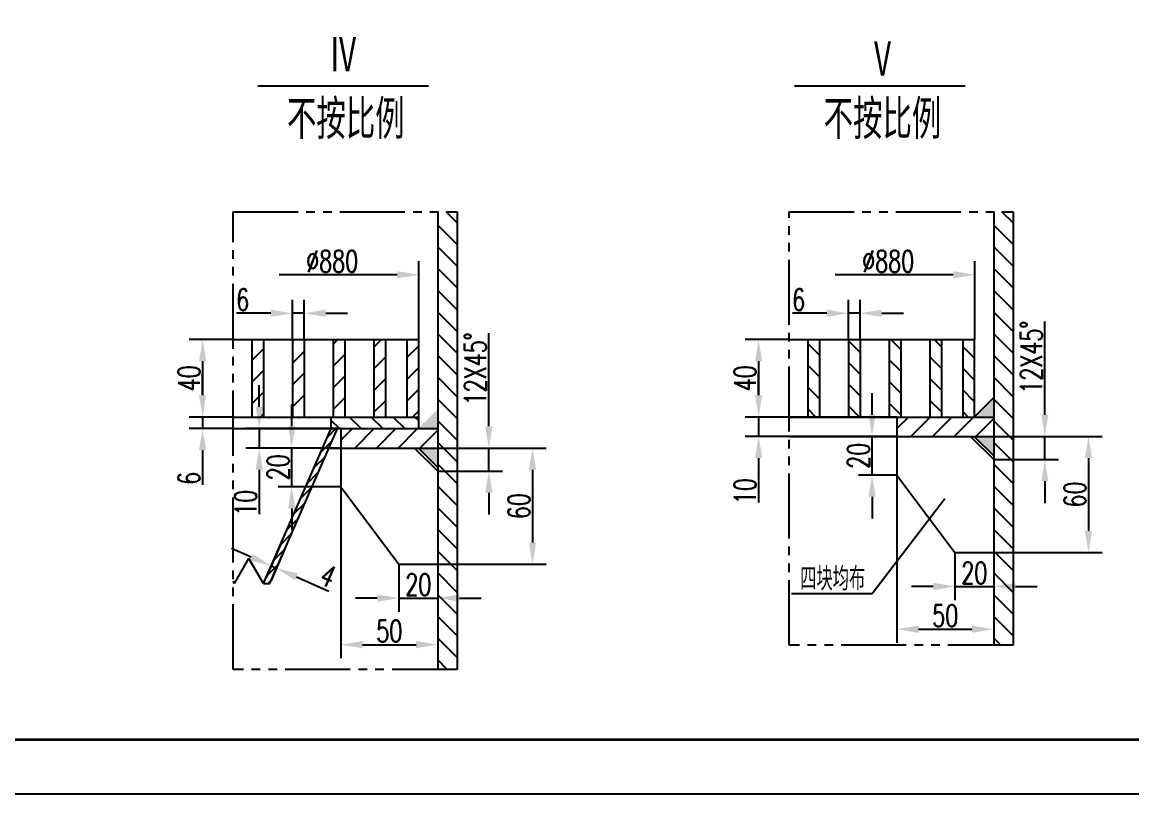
# Model space of a CAD drawing. Extents: x 4061 to 20693, y -5077 to 18471.
# Drawn here: x 9289 to 15019, y -5077 to -1093 of the extents above; entities that cross this region are included whole.
import ezdxf
from ezdxf.enums import TextEntityAlignment as Align

# ---------------------------------------------------------------- set-up
doc = ezdxf.new("R2010")
doc.units = 0
doc.header["$LTSCALE"] = 280
doc.header["$MEASUREMENT"] = 0
doc.header["$PDMODE"] = 3
doc.linetypes.add('PHANTOM', pattern=[1.97, 1.2, -0.15, 0.16, -0.15, 0.16, -0.15])
doc.layers.get('0').update_dxf_attribs({"linetype": 'CONTINUOUS'})
doc.layers.get('DEFPOINTS').update_dxf_attribs({"linetype": 'CONTINUOUS'})
for name, color, linetype in [('3', 6, 'CONTINUOUS'), ('4', 5, 'CONTINUOUS'), ('A', 2, 'CONTINUOUS'), ('B', 7, 'CONTINUOUS'), ('D', 4, 'PHANTOM')]:
    doc.layers.add(name, color=color, linetype=linetype)
doc.styles.add('HZ', font='txt', dxfattribs={"width": 0.7, "bigfont": 'hztxt'})
doc.dimstyles.get("Standard").update_dxf_attribs({"dimtxt": 0.18, "dimasz": 0.18, "dimexe": 0.18, "dimexo": 0.0625, "dimgap": 0.09, "dimtad": 0, "dimtih": 1, "dimtoh": 1, "dimdec": 4, "dimzin": 0, "dimdsep": 46, "dimtxsty": 'Standard', "dimcen": 0.09, "dimadec": 0, "dimazin": 0, "dimtfac": 1, "dimtdec": 4, "dimtofl": 0, "dimtmove": 0, "dimatfit": 3, "dimfxl": 1, "dimtolj": 1, "dimtzin": 0, "dimarcsym": 0})
pattern_1 = [(135, (-741.47, -563.36), (-56.1266, -56.1266), [])]

# ---------------------------------------------------------------- blocks, each defined once
blk = doc.blocks.new('*D201')
at = {"color": 0, "linetype": 'ByBlock', "transparency": 16777216}
for p, q in [((14847.5, -3267.8), (14847.5, -3512.9)), ((15047.5, -3267.8), (15047.5, -3512.9)), ((14735.5, -3442.9), (14623.5, -3442.9)), ((14847.5, -3442.9), (15047.5, -3442.9)), ((15159.5, -3442.9), (15271.5, -3442.9))]:
    blk.add_line(p, q, dxfattribs=at)
for points in [[(14735.5, -3424.2), (14735.5, -3461.5), (14847.5, -3442.9)], [(15159.5, -3424.2), (15159.5, -3461.5), (15047.5, -3442.9)]]:
    blk.add_solid(points, dxfattribs=at)
at = {"layer": 'DEFPOINTS', "color": 0, "linetype": 'ByBlock', "transparency": 16777216}
for p in [(14847.5, -3267.8), (15047.5, -3267.8), (15047.5, -3442.9)]:
    blk.add_point(p, dxfattribs=at)
at = {"color": 0, "linetype": 'ByBlock', "transparency": 16777216, "insert": (14947.5, -3372.9), "char_height": 112, "attachment_point": 5, "style": 'HZ'}
blk.add_mtext('\\A1;20', dxfattribs=at)
blk = doc.blocks.new('*D202')
at = {"color": 0, "linetype": 'ByBlock', "transparency": 16777216}
for p, q in [((15047.5, -2667.8), (15607, -2667.8)), ((15537, -2779.8), (15537, -3155.8)), ((15047.5, -3267.8), (15607, -3267.8))]:
    blk.add_line(p, q, dxfattribs=at)
for points in [[(15518.4, -2779.8), (15555.7, -2779.8), (15537, -2667.8)], [(15518.4, -3155.8), (15555.7, -3155.8), (15537, -3267.8)]]:
    blk.add_solid(points, dxfattribs=at)
at = {"layer": 'DEFPOINTS', "color": 0, "linetype": 'ByBlock', "transparency": 16777216}
for p in [(15047.5, -2667.8), (15047.5, -3267.8), (15537, -3267.8)]:
    blk.add_point(p, dxfattribs=at)
at = {"color": 0, "linetype": 'ByBlock', "transparency": 16777216, "insert": (15467, -2967.8), "char_height": 112, "attachment_point": 5, "rotation": 90, "style": 'HZ'}
blk.add_mtext('\\A1;60', dxfattribs=at)
blk = doc.blocks.new('*D203')
at = {"color": 0, "linetype": 'ByBlock', "transparency": 16777216}
for p, q in [((14419.4, -2555.8), (14419.4, -2443.8)), ((14547.5, -2667.8), (14349.4, -2667.8)), ((14419.4, -2867.8), (14419.4, -2667.8)), ((14547.5, -2867.8), (14349.4, -2867.8)), ((14419.4, -2979.8), (14419.4, -3091.8))]:
    blk.add_line(p, q, dxfattribs=at)
for points in [[(14400.8, -2555.8), (14438.1, -2555.8), (14419.4, -2667.8)], [(14400.8, -2979.8), (14438.1, -2979.8), (14419.4, -2867.8)]]:
    blk.add_solid(points, dxfattribs=at)
at = {"layer": 'DEFPOINTS', "color": 0, "linetype": 'ByBlock', "transparency": 16777216}
for p in [(14419.4, -2667.8), (14547.5, -2667.8), (14547.5, -2867.8)]:
    blk.add_point(p, dxfattribs=at)
at = {"color": 0, "linetype": 'ByBlock', "transparency": 16777216, "insert": (14349.4, -2767.8), "char_height": 112, "attachment_point": 5, "rotation": 90, "style": 'HZ'}
blk.add_mtext('\\A1;20', dxfattribs=at)
blk = doc.blocks.new('*D204')
at = {"color": 0, "linetype": 'ByBlock', "transparency": 16777216}
for p, q in [((14547.5, -2867.8), (14547.5, -3733.5)), ((15047.5, -3267.8), (15047.5, -3733.5)), ((14659.5, -3663.5), (14935.5, -3663.5))]:
    blk.add_line(p, q, dxfattribs=at)
for points in [[(14659.5, -3644.8), (14659.5, -3682.2), (14547.5, -3663.5)], [(14935.5, -3644.8), (14935.5, -3682.2), (15047.5, -3663.5)]]:
    blk.add_solid(points, dxfattribs=at)
at = {"layer": 'DEFPOINTS', "color": 0, "linetype": 'ByBlock', "transparency": 16777216}
for p in [(14547.5, -2867.8), (15047.5, -3267.8), (15047.5, -3663.5)]:
    blk.add_point(p, dxfattribs=at)
at = {"color": 0, "linetype": 'ByBlock', "transparency": 16777216, "insert": (14797.5, -3593.5), "char_height": 112, "attachment_point": 5, "style": 'HZ'}
blk.add_mtext('\\A1;50', dxfattribs=at)
blk = doc.blocks.new('*D205')
at = {"color": 0, "linetype": 'ByBlock', "transparency": 16777216}
for p, q in [((13833.6, -2455.8), (13833.6, -2343.8)), ((14547.5, -2567.8), (13763.6, -2567.8)), ((13833.6, -2567.8), (13833.6, -2667.8)), ((14547.5, -2667.8), (13763.6, -2667.8)), ((13833.6, -2779.8), (13833.6, -3009.8))]:
    blk.add_line(p, q, dxfattribs=at)
for points in [[(13814.9, -2455.8), (13852.2, -2455.8), (13833.6, -2567.8)], [(13814.9, -2779.8), (13852.2, -2779.8), (13833.6, -2667.8)]]:
    blk.add_solid(points, dxfattribs=at)
at = {"layer": 'DEFPOINTS', "color": 0, "linetype": 'ByBlock', "transparency": 16777216}
for p in [(13833.6, -2567.8), (14547.5, -2567.8), (14547.5, -2667.8)]:
    blk.add_point(p, dxfattribs=at)
at = {"color": 0, "linetype": 'ByBlock', "transparency": 16777216, "insert": (13763.6, -2950.8), "char_height": 112, "attachment_point": 5, "rotation": 90, "style": 'HZ'}
blk.add_mtext('\\A1;10', dxfattribs=at)
blk = doc.blocks.new('*D206')
at = {"color": 0, "linetype": 'ByBlock', "transparency": 16777216}
for p, q in [((15311.7, -2555.8), (15311.7, -2074.9)), ((15047.5, -2667.8), (15381.7, -2667.8)), ((15311.7, -2787.8), (15311.7, -2667.8)), ((15047.5, -2787.8), (15381.7, -2787.8)), ((15311.7, -2899.8), (15311.7, -3011.8))]:
    blk.add_line(p, q, dxfattribs=at)
for points in [[(15293, -2555.8), (15330.4, -2555.8), (15311.7, -2667.8)], [(15293, -2899.8), (15330.4, -2899.8), (15311.7, -2787.8)]]:
    blk.add_solid(points, dxfattribs=at)
at = {"layer": 'DEFPOINTS', "color": 0, "linetype": 'ByBlock', "transparency": 16777216}
for p in [(15047.5, -2667.8), (15311.7, -2667.8), (15047.5, -2787.8)]:
    blk.add_point(p, dxfattribs=at)
at = {"color": 0, "linetype": 'ByBlock', "transparency": 16777216, "insert": (15241.7, -2259.3), "char_height": 112, "attachment_point": 5, "rotation": 90, "style": 'HZ'}
blk.add_mtext('\\A1;12X45°', dxfattribs=at)
blk = doc.blocks.new('*D207')
at = {"color": 0, "linetype": 'ByBlock', "transparency": 16777216}
for p, q in [((13990.6, -2167.8), (13763.6, -2167.8)), ((13833.6, -2279.8), (13833.6, -2455.8)), ((13990.6, -2567.8), (13763.6, -2567.8))]:
    blk.add_line(p, q, dxfattribs=at)
for points in [[(13814.9, -2279.8), (13852.2, -2279.8), (13833.6, -2167.8)], [(13814.9, -2455.8), (13852.2, -2455.8), (13833.6, -2567.8)]]:
    blk.add_solid(points, dxfattribs=at)
at = {"layer": 'DEFPOINTS', "color": 0, "linetype": 'ByBlock', "transparency": 16777216}
for p in [(13990.6, -2167.8), (13833.6, -2567.8), (13990.6, -2567.8)]:
    blk.add_point(p, dxfattribs=at)
at = {"color": 0, "linetype": 'ByBlock', "transparency": 16777216, "insert": (13763.6, -2367.8), "char_height": 112, "attachment_point": 5, "rotation": 90, "style": 'HZ'}
blk.add_mtext('\\A1;40', dxfattribs=at)
blk = doc.blocks.new('*D212')
at = {"color": 0, "linetype": 'ByBlock', "transparency": 16777216}
for p, q in [((14297.5, -2167.8), (14297.5, -1962.2)), ((14357.5, -2167.8), (14357.5, -1962.2)), ((14185.5, -2032.2), (14007.8, -2032.2)), ((14357.5, -2032.2), (14297.5, -2032.2)), ((14469.5, -2032.2), (14581.5, -2032.2))]:
    blk.add_line(p, q, dxfattribs=at)
for points in [[(14185.5, -2013.5), (14185.5, -2050.8), (14297.5, -2032.2)], [(14469.5, -2013.5), (14469.5, -2050.8), (14357.5, -2032.2)]]:
    blk.add_solid(points, dxfattribs=at)
at = {"layer": 'DEFPOINTS', "color": 0, "linetype": 'ByBlock', "transparency": 16777216}
for p in [(14297.5, -2032.2), (14297.5, -2167.8), (14357.5, -2167.8)]:
    blk.add_point(p, dxfattribs=at)
at = {"color": 0, "linetype": 'ByBlock', "transparency": 16777216, "insert": (14040.7, -1962.2), "char_height": 112, "attachment_point": 5, "style": 'HZ'}
blk.add_mtext('\\A1;6', dxfattribs=at)
blk = doc.blocks.new('*D219')
at = {"color": 0, "linetype": 'ByBlock', "transparency": 16777216}
for p, q in [((13990.6, -2167.8), (13763.6, -2167.8)), ((13833.6, -2279.8), (13833.6, -2455.8)), ((13990.6, -2567.8), (13763.6, -2567.8))]:
    blk.add_line(p, q, dxfattribs=at)
for points in [[(13814.9, -2279.8), (13852.2, -2279.8), (13833.6, -2167.8)], [(13814.9, -2455.8), (13852.2, -2455.8), (13833.6, -2567.8)]]:
    blk.add_solid(points, dxfattribs=at)
at = {"layer": 'DEFPOINTS', "color": 0, "linetype": 'ByBlock', "transparency": 16777216}
for p in [(13990.6, -2167.8), (13833.6, -2567.8), (13990.6, -2567.8)]:
    blk.add_point(p, dxfattribs=at)
at = {"color": 0, "linetype": 'ByBlock', "transparency": 16777216, "insert": (13763.6, -2367.8), "char_height": 112, "attachment_point": 5, "rotation": 90, "style": 'HZ'}
blk.add_mtext('\\A1;40', dxfattribs=at)
blk = doc.blocks.new('*D217')
at = {"color": 0, "linetype": 'ByBlock', "transparency": 16777216}
for p, q in [((29979.7, -2515.8), (29979.7, -2403.8)), ((30401.3, -2627.8), (29909.7, -2627.8)), ((29979.7, -2627.8), (29979.7, -2727.8)), ((30401.3, -2727.8), (29909.7, -2727.8)), ((29979.7, -2839.8), (29979.7, -3069.8))]:
    blk.add_line(p, q, dxfattribs=at)
for points in [[(29961, -2515.8), (29998.3, -2515.8), (29979.7, -2627.8)], [(29961, -2839.8), (29998.3, -2839.8), (29979.7, -2727.8)]]:
    blk.add_solid(points, dxfattribs=at)
at = {"layer": 'DEFPOINTS', "color": 0, "linetype": 'ByBlock', "transparency": 16777216}
for p in [(29979.7, -2627.8), (30401.3, -2627.8), (30401.3, -2727.8)]:
    blk.add_point(p, dxfattribs=at)
at = {"color": 0, "linetype": 'ByBlock', "transparency": 16777216, "insert": (29909.7, -3010.8), "char_height": 112, "attachment_point": 5, "rotation": 90, "style": 'HZ'}
blk.add_mtext('\\A1;10', dxfattribs=at)
blk = doc.blocks.new('*D218')
at = {"color": 0, "linetype": 'ByBlock', "transparency": 16777216}
for p, q in [((15311.7, -2555.8), (15311.7, -2074.9)), ((15047.5, -2667.8), (15381.7, -2667.8)), ((15311.7, -2787.8), (15311.7, -2667.8)), ((15047.5, -2787.8), (15381.7, -2787.8)), ((15311.7, -2899.8), (15311.7, -3011.8))]:
    blk.add_line(p, q, dxfattribs=at)
for points in [[(15293, -2555.8), (15330.4, -2555.8), (15311.7, -2667.8)], [(15293, -2899.8), (15330.4, -2899.8), (15311.7, -2787.8)]]:
    blk.add_solid(points, dxfattribs=at)
at = {"layer": 'DEFPOINTS', "color": 0, "linetype": 'ByBlock', "transparency": 16777216}
for p in [(15047.5, -2667.8), (15311.7, -2667.8), (15047.5, -2787.8)]:
    blk.add_point(p, dxfattribs=at)
at = {"color": 0, "linetype": 'ByBlock', "transparency": 16777216, "insert": (15241.7, -2259.3), "char_height": 112, "attachment_point": 5, "rotation": 90, "style": 'HZ'}
blk.add_mtext('\\A1;12X45°', dxfattribs=at)
blk = doc.blocks.new('*D215')
at = {"color": 0, "linetype": 'ByBlock', "transparency": 16777216}
for p, q in [((30147.4, -2615.8), (30147.4, -2503.8)), ((30401.3, -2727.8), (30077.4, -2727.8)), ((30147.4, -2927.8), (30147.4, -2727.8)), ((30401.3, -2927.8), (30077.4, -2927.8)), ((30147.4, -3039.8), (30147.4, -3151.8))]:
    blk.add_line(p, q, dxfattribs=at)
for points in [[(30128.7, -2615.8), (30166.1, -2615.8), (30147.4, -2727.8)], [(30128.7, -3039.8), (30166.1, -3039.8), (30147.4, -2927.8)]]:
    blk.add_solid(points, dxfattribs=at)
at = {"layer": 'DEFPOINTS', "color": 0, "linetype": 'ByBlock', "transparency": 16777216}
for p in [(30147.4, -2727.8), (30401.3, -2727.8), (30401.3, -2927.8)]:
    blk.add_point(p, dxfattribs=at)
at = {"color": 0, "linetype": 'ByBlock', "transparency": 16777216, "insert": (30077.4, -2827.8), "char_height": 112, "attachment_point": 5, "rotation": 90, "style": 'HZ'}
blk.add_mtext('\\A1;20', dxfattribs=at)
blk = doc.blocks.new('*D216')
at = {"color": 0, "linetype": 'ByBlock', "transparency": 16777216}
for p, q in [((11586.1, -2927.8), (11586.1, -3813.2)), ((12086.1, -3327.8), (12086.1, -3813.2)), ((11698.1, -3743.2), (11974.1, -3743.2))]:
    blk.add_line(p, q, dxfattribs=at)
for points in [[(11698.1, -3724.6), (11698.1, -3761.9), (11586.1, -3743.2)], [(11974.1, -3724.6), (11974.1, -3761.9), (12086.1, -3743.2)]]:
    blk.add_solid(points, dxfattribs=at)
at = {"layer": 'DEFPOINTS', "color": 0, "linetype": 'ByBlock', "transparency": 16777216}
for p in [(11586.1, -2927.8), (12086.1, -3327.8), (12086.1, -3743.2)]:
    blk.add_point(p, dxfattribs=at)
at = {"color": 0, "linetype": 'ByBlock', "transparency": 16777216, "insert": (11836.1, -3673.2), "char_height": 112, "attachment_point": 5, "style": 'HZ'}
blk.add_mtext('\\A1;50', dxfattribs=at)
blk = doc.blocks.new('*D213')
at = {"color": 0, "linetype": 'ByBlock', "transparency": 16777216}
for p, q in [((14847.5, -3267.8), (14847.5, -3512.9)), ((15047.5, -3267.8), (15047.5, -3512.9)), ((14735.5, -3442.9), (14623.5, -3442.9)), ((14847.5, -3442.9), (15047.5, -3442.9)), ((15159.5, -3442.9), (15271.5, -3442.9))]:
    blk.add_line(p, q, dxfattribs=at)
for points in [[(14735.5, -3424.2), (14735.5, -3461.5), (14847.5, -3442.9)], [(15159.5, -3424.2), (15159.5, -3461.5), (15047.5, -3442.9)]]:
    blk.add_solid(points, dxfattribs=at)
at = {"layer": 'DEFPOINTS', "color": 0, "linetype": 'ByBlock', "transparency": 16777216}
for p in [(14847.5, -3267.8), (15047.5, -3267.8), (15047.5, -3442.9)]:
    blk.add_point(p, dxfattribs=at)
at = {"color": 0, "linetype": 'ByBlock', "transparency": 16777216, "insert": (14947.5, -3372.9), "char_height": 112, "attachment_point": 5, "style": 'HZ'}
blk.add_mtext('\\A1;20', dxfattribs=at)
blk = doc.blocks.new('*D214')
at = {"color": 0, "linetype": 'ByBlock', "transparency": 16777216}
for p, q in [((15047.5, -2667.8), (15607, -2667.8)), ((15537, -2779.8), (15537, -3155.8)), ((15047.5, -3267.8), (15607, -3267.8))]:
    blk.add_line(p, q, dxfattribs=at)
for points in [[(15518.4, -2779.8), (15555.7, -2779.8), (15537, -2667.8)], [(15518.4, -3155.8), (15555.7, -3155.8), (15537, -3267.8)]]:
    blk.add_solid(points, dxfattribs=at)
at = {"layer": 'DEFPOINTS', "color": 0, "linetype": 'ByBlock', "transparency": 16777216}
for p in [(15047.5, -2667.8), (15047.5, -3267.8), (15537, -3267.8)]:
    blk.add_point(p, dxfattribs=at)
at = {"color": 0, "linetype": 'ByBlock', "transparency": 16777216, "insert": (15467, -2967.8), "char_height": 112, "attachment_point": 5, "rotation": 90, "style": 'HZ'}
blk.add_mtext('\\A1;60', dxfattribs=at)
blk = doc.blocks.new('*D220')
at = {"color": 0, "linetype": 'ByBlock', "transparency": 16777216}
for p, q in [((14297.5, -2167.8), (14297.5, -1962.2)), ((14357.5, -2167.8), (14357.5, -1962.2)), ((14185.5, -2032.2), (14007.8, -2032.2)), ((14357.5, -2032.2), (14297.5, -2032.2)), ((14469.5, -2032.2), (14581.5, -2032.2))]:
    blk.add_line(p, q, dxfattribs=at)
for points in [[(14185.5, -2013.5), (14185.5, -2050.8), (14297.5, -2032.2)], [(14469.5, -2013.5), (14469.5, -2050.8), (14357.5, -2032.2)]]:
    blk.add_solid(points, dxfattribs=at)
at = {"layer": 'DEFPOINTS', "color": 0, "linetype": 'ByBlock', "transparency": 16777216}
for p in [(14297.5, -2032.2), (14297.5, -2167.8), (14357.5, -2167.8)]:
    blk.add_point(p, dxfattribs=at)
at = {"color": 0, "linetype": 'ByBlock', "transparency": 16777216, "insert": (14040.7, -1962.2), "char_height": 112, "attachment_point": 5, "style": 'HZ'}
blk.add_mtext('\\A1;6', dxfattribs=at)
blk = doc.blocks.new('*D221')
at = {"color": 0, "linetype": 'ByBlock', "transparency": 16777216}
for p, q in [((29687.3, -2455.8), (29687.3, -2343.8)), ((29844.4, -2567.8), (29617.3, -2567.8)), ((29687.3, -2567.8), (29687.3, -2627.8)), ((29844.4, -2627.8), (29617.3, -2627.8)), ((29687.3, -2739.8), (29687.3, -2917.5))]:
    blk.add_line(p, q, dxfattribs=at)
for points in [[(29668.6, -2455.8), (29706, -2455.8), (29687.3, -2567.8)], [(29668.6, -2739.8), (29706, -2739.8), (29687.3, -2627.8)]]:
    blk.add_solid(points, dxfattribs=at)
at = {"layer": 'DEFPOINTS', "color": 0, "linetype": 'ByBlock', "transparency": 16777216}
for p in [(29844.4, -2567.8), (29687.3, -2627.8), (29844.4, -2627.8)]:
    blk.add_point(p, dxfattribs=at)
at = {"color": 0, "linetype": 'ByBlock', "transparency": 16777216, "insert": (29617.3, -2884.6), "char_height": 112, "attachment_point": 5, "rotation": 90, "style": 'HZ'}
blk.add_mtext('\\A1;6', dxfattribs=at)
blk = doc.blocks.new('*D222')
at = {"color": 0, "linetype": 'ByBlock', "transparency": 16777216}
for p, q in [((29938.7, -3291.3), (29836.1, -3246.4)), ((30088.6, -3228.1), (30013.3, -3400.4)), ((30116.1, -3240.2), (30040.7, -3412.4)), ((30041.3, -3336.2), (30068.8, -3348.3)), ((30171.4, -3393.1), (30339.6, -3466.7))]:
    blk.add_line(p, q, dxfattribs=at)
for points in [[(29946.2, -3274.2), (29931.2, -3308.4), (30041.3, -3336.2)], [(30178.9, -3376), (30163.9, -3410.2), (30068.8, -3348.3)]]:
    blk.add_solid(points, dxfattribs=at)
at = {"layer": 'DEFPOINTS', "color": 0, "linetype": 'ByBlock', "transparency": 16777216}
for p in [(30088.6, -3228.1), (30116.1, -3240.2), (30068.8, -3348.3)]:
    blk.add_point(p, dxfattribs=at)
at = {"color": 0, "linetype": 'ByBlock', "transparency": 16777216, "insert": (30334.9, -3388.2), "char_height": 112, "attachment_point": 5, "rotation": 336.37062, "style": 'HZ'}
blk.add_mtext('\\A1;4', dxfattribs=at)

msp = doc.modelspace()

# ---------------------------------------------------------------- hatches: boundary and pattern name
at = {"layer": 'B'}
h = msp.add_hatch(dxfattribs=at)
h.set_pattern_fill('ANSI31', color=256, scale=25, angle=90, style=0)
h.set_pattern_definition([(135, (-3612.56, -563.36), (-56.1266, -56.1266), [])])
h.paths.add_polyline_path([(11534.98118, -2071.01336), (11434.98118, -2071.01336), (11434.98118, -4433.97686), (11534.98118, -4433.97686)])
h = msp.add_hatch(dxfattribs=at)
h.set_pattern_fill('ANSI31', color=256, scale=25, angle=90, style=0)
h.set_pattern_definition(pattern_1)
h.paths.add_polyline_path([(14406.0709, -2071.01336), (14306.0709, -2071.01336), (14306.0709, -4309.58234), (14406.0709, -4309.58234)])
h = msp.add_hatch(dxfattribs=at)
h.set_pattern_fill('ANSI31', color=256, scale=25, style=0)
h.set_pattern_definition([(45, (-19466.3, -563.36), (-56.1266, 56.1266), [])])
h.paths.add_polyline_path([(11274.98118, -3131.11259), (11334.98118, -3131.11259), (11334.98118, -2731.11259), (11274.98118, -2731.11259)])
h.paths.add_polyline_path([(11164.98118, -2731.11259), (11104.98118, -2731.11259), (11104.98118, -3131.11259), (11164.98118, -3131.11259)])
h.paths.add_polyline_path([(10954.98118, -2731.11259), (10894.98118, -2731.11259), (10894.98118, -3131.11259), (10954.98118, -3131.11259)])
h.paths.add_polyline_path([(10684.98118, -3131.11259), (10744.98118, -3131.11259), (10744.98118, -2731.11259), (10684.98118, -2731.11259)])
h.paths.add_polyline_path([(10534.98118, -2731.11259), (10474.98118, -2731.11259), (10474.98118, -3131.11259), (10534.98118, -3131.11259)])
h = msp.add_hatch(dxfattribs=at)
h.set_pattern_fill('ANSI31', color=256, scale=25, angle=90, style=0)
h.set_pattern_definition(pattern_1)
h.paths.add_polyline_path([(14146.0709, -3131.11259), (14206.0709, -3131.11259), (14206.0709, -2731.11259), (14146.0709, -2731.11259)])
h.paths.add_polyline_path([(14036.0709, -2731.11259), (13976.0709, -2731.11259), (13976.0709, -3131.11259), (14036.0709, -3131.11259)])
h.paths.add_polyline_path([(13826.0709, -2731.11259), (13766.0709, -2731.11259), (13766.0709, -3131.11259), (13826.0709, -3131.11259)])
h.paths.add_polyline_path([(13556.0709, -3131.11259), (13616.0709, -3131.11259), (13616.0709, -2731.11259), (13556.0709, -2731.11259)])
h.paths.add_polyline_path([(13406.0709, -2731.11259), (13346.0709, -2731.11259), (13346.0709, -3131.11259), (13406.0709, -3131.11259)])
for points in [[(14306.0709, -3131.11259), (14206.0709, -3131.11259), (14306.0709, -3031.11259)], [(11434.98118, -3191.11259), (11334.98118, -3191.11259), (11434.98118, -3091.11259)], [(14306.0709, -3231.11259), (14206.0709, -3231.11259), (14306.0709, -3331.11259)], [(11434.98118, -3291.11259), (11334.98118, -3291.11259), (11434.98118, -3391.11259)]]:
    msp.add_hatch(color=256, dxfattribs=at).paths.add_polyline_path(points)
h = msp.add_hatch(dxfattribs=at)
h.set_pattern_fill('ANSI31', color=256, scale=25, angle=90, style=0)
h.set_pattern_definition([(135, (-664.53, -2824.33), (-56.1266, -56.1266), [])])
h.paths.add_polyline_path([(10884.98118, -3131.11259), (10884.98118, -3191.11259), (11334.98118, -3191.11259), (11334.98118, -3131.11259)])
h = msp.add_hatch(dxfattribs=at)
h.set_pattern_fill('ANSI31', color=256, scale=25, style=0)
h.set_pattern_definition([(45, (-741.47, -563.36), (-56.1266, 56.1266), [])])
h.paths.add_polyline_path([(13806.0709, -3131.11259), (13806.0709, -3231.11259), (14306.0709, -3231.11259), (14306.0709, -3131.11259)])
h = msp.add_hatch(dxfattribs=at)
h.set_pattern_fill('ANSI31', color=256, scale=10, style=0)
h.set_pattern_definition([(45, (-19466.3, -563.36), (-22.45064, 22.45064), [])])
h.paths.add_polyline_path([(10534.98118, -3991.11259), (10567.72665, -3991.11259), (10917.72665, -3191.11259), (10884.98118, -3191.11259)])
h = msp.add_hatch(dxfattribs=at)
h.set_pattern_fill('ANSI31', color=256, scale=25, style=0)
h.set_pattern_definition([(45, (-3612.56, -623.36), (-56.1266, 56.1266), [])])
h.paths.add_polyline_path([(10934.98118, -3191.11259), (10934.98118, -3291.11259), (11434.98118, -3291.11259), (11434.98118, -3191.11259)])

# ---------------------------------------------------------------- linework, layer by layer
for p, q in [((10506.70691, -1421.99755), (11387.44106, -1421.99755)), ((13278.26124, -1421.99755), (14158.99538, -1421.99755))]:
    msp.add_line(p, q)
at = {"color": 0, "linetype": 'ByBlock'}
for p, q in [((11337.85597, -2731.11259), (11337.85597, -2326.61468)), ((14208.94568, -2731.11259), (14208.94568, -2326.61468)), ((11225.85597, -2396.61468), (10616.4348, -2396.61468)), ((14096.94568, -2396.61468), (13487.52451, -2396.61468))]:
    msp.add_line(p, q, dxfattribs=at)
for points in [[(11225.85597, -2377.94802), (11225.85597, -2415.28135), (11337.85597, -2396.61468)], [(14096.94568, -2377.94802), (14096.94568, -2415.28135), (14208.94568, -2396.61468)]]:
    msp.add_solid(points, dxfattribs=at)
at = {"layer": '3'}
msp.add_lwpolyline([(20692.69809, -5076.57594), (20692.69809, 18471.42406), (4060.69809, 18471.42406), (4060.69809, -5076.57594)], close=True, dxfattribs=at)
at = {"layer": '4', "const_width": 14}
msp.add_lwpolyline([(20412.69809, -4796.57594), (20412.69809, 18191.42406), (4340.69809, 18191.42406), (4340.69809, -4796.57594)], close=True, dxfattribs=at)
at = {"layer": 'A'}
for p, q in [((11434.98118, -2071.01336), (11434.98118, -4433.97686)), ((11534.98118, -2071.01336), (11534.98118, -4433.97686)), ((14306.0709, -2071.01336), (14306.0709, -4309.58234)), ((14406.0709, -2071.01336), (14406.0709, -4309.58234)), ((10378.0581, -2731.11259), (11334.98118, -2731.11259)), ((10474.98118, -2731.11259), (10474.98118, -3131.11259)), ((10534.98118, -2731.11259), (10534.98118, -3131.11259)), ((10684.98118, -2731.11259), (10684.98118, -3131.11259)), ((10744.98118, -2731.11259), (10744.98118, -3131.11259)), ((10894.98118, -2731.11259), (10894.98118, -3131.11259)), ((10954.98118, -2731.11259), (10954.98118, -3131.11259)), ((11104.98118, -2731.11259), (11104.98118, -3131.11259)), ((11164.98118, -2731.11259), (11164.98118, -3131.11259)), ((11274.98118, -2731.11259), (11274.98118, -3131.11259)), ((11334.98118, -2731.11259), (11334.98118, -3191.11259)), ((13249.14781, -2731.11259), (14206.0709, -2731.11259)), ((13346.0709, -2731.11259), (13346.0709, -3131.11259)), ((13406.0709, -2731.11259), (13406.0709, -3131.11259)), ((13556.0709, -2731.11259), (13556.0709, -3131.11259)), ((13616.0709, -2731.11259), (13616.0709, -3131.11259)), ((13766.0709, -2731.11259), (13766.0709, -3131.11259)), ((13826.0709, -2731.11259), (13826.0709, -3131.11259)), ((13976.0709, -2731.11259), (13976.0709, -3131.11259)), ((14036.0709, -2731.11259), (14036.0709, -3131.11259)), ((14146.0709, -2731.11259), (14146.0709, -3131.11259)), ((14206.0709, -2731.11259), (14206.0709, -3131.11259)), ((10378.0581, -3131.11259), (11334.98118, -3131.11259)), ((10884.98118, -3191.11259), (10884.98118, -3131.11259)), ((13249.14781, -3131.11259), (14306.0709, -3131.11259)), ((13806.0709, -3131.11259), (13806.0709, -3231.11259)), ((10378.0581, -3191.11259), (11434.98118, -3191.11259)), ((10534.98118, -3991.11259), (10884.98118, -3191.11259)), ((10567.72665, -3991.11259), (10917.72665, -3191.11259)), ((10934.98118, -3191.11259), (10934.98118, -3291.11259)), ((13249.14781, -3231.11259), (14306.0709, -3231.11259)), ((13806.0709, -3231.11259), (13806.0709, -3431.11259)), ((14186.0709, -3231.11259), (14306.0709, -3351.11259)), ((10873.97665, -3291.11259), (11434.98118, -3291.11259)), ((10934.98118, -3291.11259), (10934.98118, -3491.11259)), ((11314.98118, -3291.11259), (11434.98118, -3411.11259)), ((13806.0709, -3431.11259), (14106.0709, -3831.11259)), ((10934.98118, -3491.11259), (11234.98118, -3891.11259)), ((14106.0709, -3831.11259), (14306.0709, -3831.11259)), ((10384.98118, -3991.11259), (10459.98118, -3861.20877)), ((10534.98118, -3991.11259), (10459.98118, -3861.20877)), ((11234.98118, -3891.11259), (11434.98118, -3891.11259)), ((10384.98118, -3991.11259), (10378.0581, -3979.12144)), ((10534.98118, -3991.11259), (10567.72665, -3991.11259))]:
    msp.add_line(p, q, dxfattribs=at)
at = {"layer": 'B'}
for p, q in [((14206.0709, -3131.11259), (14306.0709, -3031.11259)), ((14206.0709, -3231.11259), (14306.0709, -3331.11259)), ((11334.98118, -3291.11259), (11434.98118, -3391.11259)), ((14053.87569, -3553.27109), (13678.80809, -4043.46975)), ((13678.80809, -4043.46975), (13261.80272, -4043.46975))]:
    msp.add_line(p, q, dxfattribs=at)
at = {"layer": 'D'}
for p, q in [((10378.0581, -4433.97686), (10378.0581, -2071.01336)), ((10378.0581, -2071.01336), (11534.98118, -2071.01336)), ((13249.14781, -4309.58234), (13249.14781, -2071.01336)), ((13249.14781, -2071.01336), (14406.0709, -2071.01336)), ((14406.0709, -4309.58234), (13249.14781, -4309.58234)), ((11534.98118, -4433.97686), (10378.0581, -4433.97686))]:
    msp.add_line(p, q, dxfattribs=at)
at = {"layer": 'DEFPOINTS', "color": 0, "linetype": 'ByBlock'}
for p in [(11337.85597, -2731.11259), (14208.94568, -2731.11259)]:
    msp.add_point(p, dxfattribs=at)

# ---------------------------------------------------------------- texts
at = {"style": 'HZ', "width": 0.75}
for s, p in [('Ⅳ', (10947.09979, -1366.57658)), ('Ⅴ', (13732.07431, -1388.14766)), ('不按比例', (10960.46116, -1695.50601)), ('不按比例', (13732.01548, -1695.50601))]:
    msp.add_text(s, height=202.5, dxfattribs=at).set_placement(p, align=Align.CENTER)
at = {"color": 0, "linetype": 'ByBlock', "char_height": 112, "attachment_point": 5, "style": 'HZ'}
for insert in [(10890.07728, -2326.61468), (13761.16699, -2326.61468)]:
    msp.add_mtext('%%c880', dxfattribs=dict(at, insert=insert))
at = {"layer": 'B', "style": 'HZ', "width": 0.7}
msp.add_text('四块均布', height=120, dxfattribs=at).set_placement((13474.58479, -4026.52147), align=Align.CENTER)

# ---------------------------------------------------------------- dimensions: what is measured, and where the dimension line sits
at = {"layer": 'B'}
for base, p1, p2, text, picture, middle, set_off in [((10684.98118, -2595.51608), (10744.98118, -2731.11259), (10684.98118, -2731.11259), '6', '*D220', (10428.10711, -2525.51608), (-3612.56213, -563.36061)), ((13556.0709, -2595.51608), (13616.0709, -2731.11259), (13556.0709, -2731.11259), '6', '*D212', (13299.19682, -2525.51608), (-741.47242, -563.36061)), ((14306.0709, -4226.87289), (13806.0709, -3431.11259), (14306.0709, -3831.11259), '50', '*D204', (14056.0709, -4156.87289), (-741.47242, -563.36061)), ((11434.98118, -4306.58807), (10934.98118, -3491.11259), (11434.98118, -3891.11259), '50', '*D216', (11184.98118, -4236.58807), (-651.1129, -563.36061)), ((14306.0709, -4006.22781), (14106.0709, -3831.11259), (14306.0709, -3831.11259), '20', '*D201', (14206.0709, -3936.22781), (-741.47242, -563.36061)), ((11434.98118, -4066.22781), (11234.98118, -3891.11259), (11434.98118, -3891.11259), '20', '*D213', (11334.98118, -3996.22781), (-3612.56213, -623.36061))]:
    dim = msp.add_linear_dim(base=base, p1=p1, p2=p2, text=text, dimstyle='Standard', override={"dimtxt": 112, "dimasz": 112, "dimexe": 70, "dimexo": 0, "dimgap": 14, "dimtad": 1, "dimtih": 0, "dimtoh": 0, "dimzin": 8, "dimtxsty": 'HZ', "dimcen": 56, "dimtofl": 1}, dxfattribs=at)
    dim.commit()
    dim.dimension.update_dxf_attribs({"geometry": picture, "text_midpoint": middle, "insert": set_off})
for base, p1, p2, text, picture, middle, set_off in [((14570.22694, -3231.11259), (14306.0709, -3351.11259), (14306.0709, -3231.11259), '12X45%%d', '*D206', (14500.22694, -2822.69868), (-741.47242, -563.36061)), ((11699.13722, -3291.11259), (11434.98118, -3411.11259), (11434.98118, -3291.11259), '12X45%%d', '*D218', (11629.13722, -2882.69868), (-3612.56213, -623.36061)), ((10221.00148, -3131.11259), (10378.0581, -2731.11259), (10378.0581, -3131.11259), '40', '*D219', (10151.00148, -2931.11259), (-3612.56213, -563.36061)), ((13092.0912, -3131.11259), (13249.14781, -2731.11259), (13249.14781, -3131.11259), '40', '*D207', (13022.0912, -2931.11259), (-741.47242, -563.36061)), ((10221.00148, -3191.11259), (10378.0581, -3131.11259), (10378.0581, -3191.11259), '6', '*D221', (10151.00148, -3447.98666), (-19466.29859, -563.36061)), ((13677.96191, -3231.11259), (13806.0709, -3431.11259), (13806.0709, -3231.11259), '20', '*D203', (13607.96191, -3331.11259), (-741.47242, -563.36061)), ((10681.10829, -3291.11259), (10934.98118, -3491.11259), (10934.98118, -3291.11259), '20', '*D215', (10611.10829, -3391.11259), (-19466.29859, -563.36061)), ((14795.55104, -3831.11259), (14306.0709, -3231.11259), (14306.0709, -3831.11259), '60', '*D202', (14725.55104, -3531.11259), (-741.47242, -563.36061)), ((11924.46132, -3891.11259), (11434.98118, -3291.11259), (11434.98118, -3891.11259), '60', '*D214', (11854.46132, -3591.11259), (-3612.56213, -623.36061))]:
    dim = msp.add_linear_dim(base=base, p1=p1, p2=p2, angle=90, text=text, dimstyle='Standard', override={"dimtxt": 112, "dimasz": 112, "dimexe": 70, "dimexo": 0, "dimgap": 14, "dimtad": 1, "dimtih": 0, "dimtoh": 0, "dimzin": 8, "dimtxsty": 'HZ', "dimcen": 56, "dimtofl": 1}, dxfattribs=at)
    dim.commit()
    dim.dimension.update_dxf_attribs({"geometry": picture, "text_midpoint": middle, "insert": set_off})
for base, p1, p2, picture, middle, set_off in [((13092.0912, -3131.11259), (13806.0709, -3231.11259), (13806.0709, -3131.11259), '*D205', (13092.0912, -3514.11999), (-741.47242, -563.36061)), ((10513.36755, -3191.11259), (10934.98118, -3291.11259), (10934.98118, -3191.11259), '*D217', (10513.36755, -3574.11999), (-19466.29859, -563.36061))]:
    dim = msp.add_linear_dim(base=base, p1=p1, p2=p2, angle=90, text='10', dimstyle='Standard', override={"dimtxt": 112, "dimasz": 112, "dimexe": 70, "dimexo": 0, "dimgap": 14, "dimtad": 1, "dimtih": 0, "dimtoh": 0, "dimzin": 8, "dimtxsty": 'HZ', "dimcen": 56, "dimtofl": 1}, dxfattribs=at)
    dim.commit()
    dim.dimension.update_dxf_attribs({"geometry": picture, "text_midpoint": middle, "dimtype": 160, "insert": set_off})
dim = msp.add_aligned_dim(p1=(10622.31127, -3791.50096), p2=(10649.79599, -3803.52552), distance=-117.98177, text='4', dimstyle='Standard', override={"dimtxt": 112, "dimasz": 112, "dimexe": 70, "dimexo": 0, "dimgap": 14, "dimtad": 1, "dimtih": 0, "dimtoh": 0, "dimzin": 8, "dimtxsty": 'HZ', "dimcen": 56, "dimtofl": 1}, dxfattribs=at)
dim.commit()
dim.dimension.update_dxf_attribs({"geometry": '*D222', "text_midpoint": (10868.56131, -3951.6082), "insert": (-19466.29859, -563.36061)})

doc.saveas('drawing.dxf')
